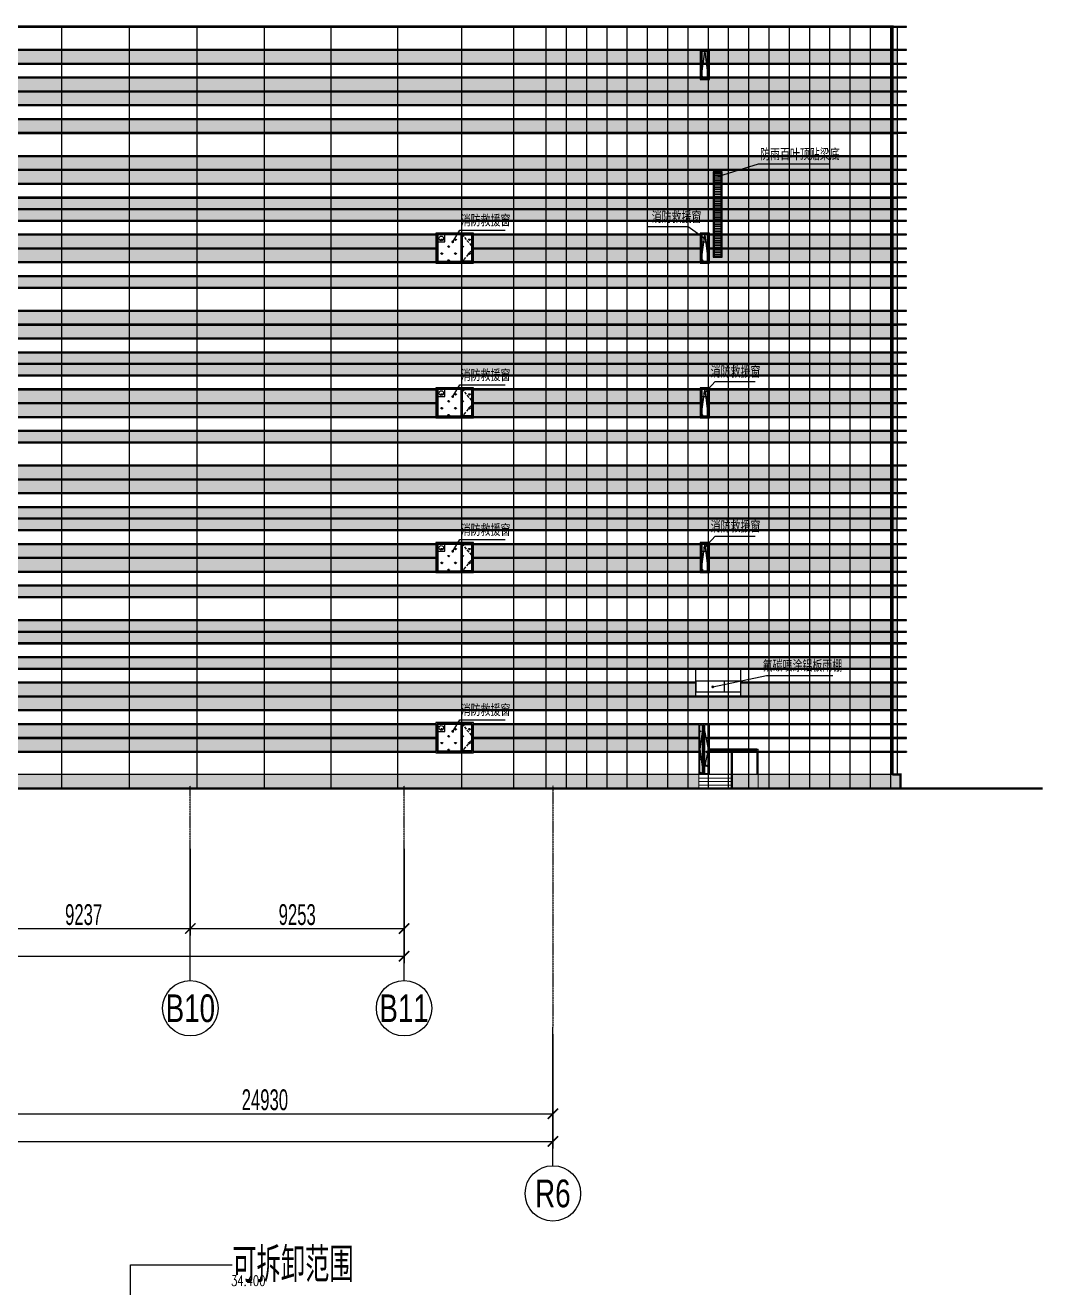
# Model space of a CAD drawing. Extents: x 393608 to 866608, y -117491 to 282459.
# Drawn here: x 535187 to 579273, y 224785 to 279456 of the extents above; entities that cross this region are included whole.
import ezdxf
from ezdxf.enums import TextEntityAlignment as Align

# ---------------------------------------------------------------- set-up
doc = ezdxf.new("R2010")
doc.units = 0
doc.linetypes.add('CENTER', pattern=[50.8, 31.75, -6.35, 6.35, -6.35])
doc.linetypes.add('DASH', pattern=[0.35, 0.25, -0.1])
doc.layers.get('0').update_dxf_attribs({"color": 8})
doc.layers.get('Defpoints').update_dxf_attribs({"color": 8})
for name, color, linetype in [('#幕墙分格线-立面', 8, 'Continuous'), ('#文字', 8, 'Continuous'), ('#标注', 8, 'Continuous'), ('A-ELEV-1', 8, 'Continuous'), ('A-ELEV-2', 8, 'Continuous'), ('A-ELEV-3', 8, 'Continuous'), ('A-ELEV-8', 8, 'Continuous'), ('A-FLOR-RAIL', 8, 'Continuous'), ('DIM_LEAD', 8, 'Continuous'), ('DOTE', 8, 'CENTER'), ('E-HATCH3', 8, 'Continuous'), ('E_WINDOW', 8, 'Continuous'), ('S_STAIR', 8, 'Continuous')]:
    doc.layers.add(name, color=color, linetype=linetype)
for name, color, linetype, lineweight in [('DOOR_FIRE', 8, 'Continuous', 13), ('PUB_TEXT', 8, 'Continuous', 5), ('STAIR', 8, 'Continuous', 9)]:
    doc.layers.add(name, color=color, linetype=linetype, lineweight=lineweight)
doc.styles.add('#文字', font='jrs.shx', dxfattribs={"width": 0.7, "bigfont": 'hztxt.shx'})
doc.styles.add('_TCH_DIM', font='SIMPLEX', dxfattribs={"bigfont": 'GBCBIG'})
doc.styles.add('JHZX', font='jrs.shx', dxfattribs={"width": 0.6, "bigfont": 'jhz.shx'})
doc.dimstyles.new('JZBZ-300', dxfattribs={"dimscale": 300, "dimtxt": 3, "dimasz": 1.5, "dimexe": 1, "dimexo": 1, "dimgap": 0.5, "dimtad": 1, "dimdec": 0, "dimdsep": 46, "dimtxsty": 'JHZX', "dimblk1": 'ARCHTICK', "dimblk2": 'ARCHTICK', "dimsah": 1, "dimcen": 0, "dimclrd": 1, "dimclre": 1, "dimclrt": 2, "dimadec": 3, "dimazin": 2, "dimtfac": 1, "dimtdec": 0, "dimtix": 1, "dimtmove": 0, "dimatfit": 3, "dimfxl": 1, "dimtolj": 1, "dimlwd": -1, "dimlwe": -1, "dimarcsym": 1})
doc.dimstyles.new('JZBZ-550', dxfattribs={"dimscale": 550, "dimtxt": 3, "dimasz": 1.5, "dimexe": 1, "dimexo": 1, "dimgap": 0.5, "dimtad": 1, "dimdec": 0, "dimdsep": 46, "dimtxsty": 'JHZX', "dimblk1": 'ARCHTICK', "dimblk2": 'ARCHTICK', "dimsah": 1, "dimcen": 0, "dimclrd": 1, "dimclre": 1, "dimclrt": 2, "dimadec": 1, "dimazin": 2, "dimtfac": 1, "dimtdec": 0, "dimtix": 1, "dimtmove": 0, "dimatfit": 3, "dimfxl": 1, "dimtolj": 1, "dimlwd": -1, "dimlwe": -1, "dimarcsym": 1})
pattern_1 = [(270, (150, -100), (500, -250), [50, -200]), (270, (250, -100), (500, -250), [50, -200]), (5e-10, (400, -25), (500, 250), [100, -400]), (5e-10, (400, -475), (500, 250), [100, -400]), (333.43495, (0, 0), (500, -2e-07), [223.6, -335.417]), (333.43495, (200, -150), (500, -1e-05), [223.6, -335.417]), (333.43495, (2e-10, -25), (500, -2e-07), [167.7, -111.8, 167.7, -111.817]), (26.56505, (2e-09, -225), (500, 2e-07), [167.7, -111.8, 167.7, -111.817]), (26.56505, (200, -100), (500, 2e-07), [223.6, -335.417]), (26.56505, (2e-09, -250), (500, 2e-07), [223.6, -335.417])]

# ---------------------------------------------------------------- blocks, each defined once
blk = doc.blocks.new('4#R1-R6网格')
at = {"layer": 'E-HATCH3'}
h = blk.add_hatch(dxfattribs=at)
h.set_pattern_fill('菱形金属网', color=256, scale=250, angle=-90, style=0)
h.set_pattern_definition(pattern_1)
h.paths.add_polyline_path([(154576, 34545), (29185, 34545), (29185, 35115), (154576, 35115)])
h = blk.add_hatch(dxfattribs=at)
h.set_pattern_fill('菱形金属网', color=256, scale=250, angle=-90, style=0)
h.set_pattern_definition(pattern_1)
h.paths.add_polyline_path([(154576, 33345), (29185, 33345), (29185, 33915), (154576, 33915)])
h = blk.add_hatch(dxfattribs=at)
h.set_pattern_fill('菱形金属网', color=256, scale=250, angle=-90, style=0)
h.set_pattern_definition(pattern_1)
h.paths.add_polyline_path([(154576, 32745), (29185, 32745), (29185, 33315), (154576, 33315)])
h = blk.add_hatch(dxfattribs=at)
h.set_pattern_fill('菱形金属网', color=256, scale=250, angle=-90, style=0)
h.set_pattern_definition(pattern_1)
h.paths.add_polyline_path([(154576, 31545), (29185, 31545), (29185, 32115), (154576, 32115)])
h = blk.add_hatch(dxfattribs=at)
h.set_pattern_fill('菱形金属网', color=256, scale=250, angle=-90, style=0)
h.set_pattern_definition(pattern_1)
h.paths.add_polyline_path([(154576, 29945), (29185, 29945), (29185, 30515), (154576, 30515)])
h = blk.add_hatch(dxfattribs=at)
h.set_pattern_fill('菱形金属网', color=256, scale=250, angle=-90, style=0)
h.set_pattern_definition(pattern_1)
h.paths.add_polyline_path([(154576, 29345), (29185, 29345), (29185, 29915), (154576, 29915)])
h = blk.add_hatch(dxfattribs=at)
h.set_pattern_fill('菱形金属网', color=256, scale=250, angle=-90, style=0)
h.set_pattern_definition(pattern_1)
h.paths.add_polyline_path([(154576, 28245), (29185, 28245), (29185, 28715), (154576, 28715)])
h = blk.add_hatch(dxfattribs=at)
h.set_pattern_fill('菱形金属网', color=256, scale=250, angle=-90, style=0)
h.set_pattern_definition(pattern_1)
h.paths.add_polyline_path([(154576, 27745), (29185, 27745), (29185, 28215), (154576, 28215)])
h = blk.add_hatch(dxfattribs=at)
h.set_pattern_fill('菱形金属网', color=256, scale=250, angle=-90, style=0)
h.set_pattern_definition(pattern_1)
h.paths.add_polyline_path([(134616, 26545), (134616, 27115), (29185, 27115), (29185, 26545)])
h.paths.add_polyline_path([(146451, 27115), (146451, 26545), (154576, 26545), (154576, 27115)])
h.paths.add_polyline_path([(146049, 26545), (146049, 27115), (136235, 27115), (136235, 26545)])
h = blk.add_hatch(dxfattribs=at)
h.set_pattern_fill('菱形金属网', color=256, scale=250, angle=-90, style=0)
h.set_pattern_definition(pattern_1)
h.paths.add_polyline_path([(134616, 25945), (134616, 26515), (29185, 26515), (29185, 25945)])
h.paths.add_polyline_path([(146451, 26515), (146451, 25945), (154576, 25945), (154576, 26515)])
h.paths.add_polyline_path([(146049, 25945), (146049, 26515), (136235, 26515), (136235, 25945)])
h = blk.add_hatch(dxfattribs=at)
h.set_pattern_fill('菱形金属网', color=256, scale=250, angle=-90, style=0)
h.set_pattern_definition(pattern_1)
h.paths.add_polyline_path([(154576, 24845), (5243, 24845), (5243, 25315), (154576, 25315)])
h = blk.add_hatch(dxfattribs=at)
h.set_pattern_fill('菱形金属网', color=256, scale=250, angle=-90, style=0)
h.set_pattern_definition(pattern_1)
h.paths.add_polyline_path([(154576, 23245), (5243, 23245), (5243, 23815), (154576, 23815)])
h = blk.add_hatch(dxfattribs=at)
h.set_pattern_fill('菱形金属网', color=256, scale=250, angle=-90, style=0)
h.set_pattern_definition(pattern_1)
h.paths.add_polyline_path([(45277, 23215), (45275, 22645), (154576, 22645), (154576, 23215)])
h.paths.add_polyline_path([(43571, 22645), (43571, 23215), (5243, 23215), (5243, 22645)])
h = blk.add_hatch(dxfattribs=at)
h.set_pattern_fill('菱形金属网', color=256, scale=250, angle=-90, style=0)
h.set_pattern_definition(pattern_1)
h.paths.add_polyline_path([(43571, 21545), (43571, 22015), (5243, 22015), (5243, 21545)])
h.paths.add_polyline_path([(45282, 22015), (45280, 21545), (154576, 21545), (154576, 22015)])
h = blk.add_hatch(dxfattribs=at)
h.set_pattern_fill('菱形金属网', color=256, scale=250, angle=-90, style=0)
h.set_pattern_definition(pattern_1)
h.paths.add_polyline_path([(43571, 21045), (43571, 21515), (5243, 21515), (5243, 21045)])
h.paths.add_polyline_path([(45280, 21515), (45278, 21045), (154576, 21045), (154576, 21515)])
h = blk.add_hatch(dxfattribs=at)
h.set_pattern_fill('菱形金属网', color=256, scale=250, angle=-90, style=0)
h.set_pattern_definition(pattern_1)
h.paths.add_polyline_path([(48753, 20415), (48753, 19845), (134616, 19845), (134616, 20415)])
h.paths.add_polyline_path([(47153, 19845), (47153, 20415), (5243, 20415), (5243, 19845)])
h.paths.add_polyline_path([(146049, 19845), (146049, 20415), (136235, 20415), (136235, 19845)])
h.paths.add_polyline_path([(146451, 20415), (146451, 19845), (154576, 19845), (154576, 20415)])
h = blk.add_hatch(dxfattribs=at)
h.set_pattern_fill('菱形金属网', color=256, scale=250, angle=-90, style=0)
h.set_pattern_definition(pattern_1)
h.paths.add_polyline_path([(47153, 19245), (47153, 19815), (5243, 19815), (5243, 19245)])
h.paths.add_polyline_path([(48753, 19815), (48753, 19245), (134616, 19245), (134616, 19815)])
h.paths.add_polyline_path([(146049, 19245), (146049, 19815), (136235, 19815), (136235, 19245)])
h.paths.add_polyline_path([(146451, 19815), (146451, 19245), (154576, 19245), (154576, 19815)])
h = blk.add_hatch(dxfattribs=at)
h.set_pattern_fill('菱形金属网', color=256, scale=250, angle=-90, style=0)
h.set_pattern_definition(pattern_1)
h.paths.add_polyline_path([(154576, 18145), (5243, 18145), (5243, 18615), (154576, 18615)])
h = blk.add_hatch(dxfattribs=at)
h.set_pattern_fill('菱形金属网', color=256, scale=250, angle=-90, style=0)
h.set_pattern_definition(pattern_1)
h.paths.add_polyline_path([(154576, 16545), (5243, 16545), (5243, 17115), (154576, 17115)])
h = blk.add_hatch(dxfattribs=at)
h.set_pattern_fill('菱形金属网', color=256, scale=250, angle=-90, style=0)
h.set_pattern_definition(pattern_1)
h.paths.add_polyline_path([(45277, 16515), (45277, 15945), (154576, 15945), (154576, 16515)])
h.paths.add_polyline_path([(43571, 15945), (43571, 16515), (5243, 16515), (5243, 15945)])
h = blk.add_hatch(dxfattribs=at)
h.set_pattern_fill('菱形金属网', color=256, scale=250, angle=-90, style=0)
h.set_pattern_definition(pattern_1)
h.paths.add_polyline_path([(43571, 14845), (43571, 15315), (5243, 15315), (5243, 14845)])
h.paths.add_polyline_path([(45277, 15315), (45277, 14845), (154576, 14845), (154576, 15315)])
h = blk.add_hatch(dxfattribs=at)
h.set_pattern_fill('菱形金属网', color=256, scale=250, angle=-90, style=0)
h.set_pattern_definition(pattern_1)
h.paths.add_polyline_path([(43571, 14345), (43571, 14815), (5243, 14815), (5243, 14345)])
h.paths.add_polyline_path([(45277, 14815), (45277, 14345), (154576, 14345), (154576, 14815)])
h = blk.add_hatch(dxfattribs=at)
h.set_pattern_fill('菱形金属网', color=256, scale=250, angle=-90, style=0)
h.set_pattern_definition(pattern_1)
h.paths.add_polyline_path([(94056, 13715), (94056, 13145), (134616, 13145), (134616, 13715)])
h.paths.add_polyline_path([(45291, 13145), (45291, 13715), (5243, 13715), (5243, 13145)])
h.paths.add_polyline_path([(49461, 13715), (49461, 13145), (89256, 13145), (89256, 13715)])
h.paths.add_polyline_path([(47741, 13145), (47741, 13715), (45277, 13715), (45277, 13145)])
h.paths.add_polyline_path([(146049, 13145), (146049, 13715), (136235, 13715), (136235, 13145)])
h.paths.add_polyline_path([(146451, 13715), (146451, 13145), (154576, 13145), (154576, 13715)])
h = blk.add_hatch(dxfattribs=at)
h.set_pattern_fill('菱形金属网', color=256, scale=250, angle=-90, style=0)
h.set_pattern_definition(pattern_1)
h.paths.add_polyline_path([(134616, 12545), (134616, 13115), (95465, 13115), (95465, 12545)])
h.paths.add_polyline_path([(94056, 13115), (94056, 12545), (95465, 12545), (95465, 13115)])
h.paths.add_polyline_path([(89256, 12545), (89256, 13115), (87846, 13115), (87846, 12545)])
h.paths.add_polyline_path([(45291, 12545), (45291, 13115), (5243, 13115), (5243, 12545)])
h.paths.add_polyline_path([(47741, 12545), (47741, 13115), (45277, 13115), (45277, 12545)])
h.paths.add_polyline_path([(49461, 13115), (49461, 12545), (87846, 12545), (87846, 13115)])
h.paths.add_polyline_path([(146049, 12545), (146049, 13115), (136235, 13115), (136235, 12545)])
h.paths.add_polyline_path([(146451, 13115), (146451, 12545), (154576, 12545), (154576, 13115)])
h = blk.add_hatch(dxfattribs=at)
h.set_pattern_fill('菱形金属网', color=256, scale=250, angle=-90, style=0)
h.set_pattern_definition(pattern_1)
h.paths.add_polyline_path([(94056, 11915), (94056, 11445), (154576, 11445), (154576, 11915), (95465, 11915), (95465, 11445), (95415, 11445), (95415, 11915)])
h.paths.add_polyline_path([(89256, 11445), (89256, 11915), (87896, 11915), (87896, 11445)])
h.paths.add_polyline_path([(50606, 11915), (50606, 11445), (87846, 11445), (87846, 11915)])
h.paths.add_polyline_path([(46598, 11445), (46598, 11915), (5243, 11915), (5243, 11445)])
h = blk.add_hatch(dxfattribs=at)
h.set_pattern_fill('菱形金属网', color=256, scale=250, angle=-90, style=0)
h.set_pattern_definition(pattern_1)
h.paths.add_polyline_path([(87796, 9945), (87797, 10415), (5243, 10415), (5243, 9945)])
h.paths.add_polyline_path([(95515, 10415), (95515, 9945), (154576, 9945), (154576, 10415)])
h = blk.add_hatch(dxfattribs=at)
h.set_pattern_fill('菱形金属网', color=256, scale=250, angle=-90, style=0)
h.set_pattern_definition(pattern_1)
h.paths.add_polyline_path([(89804, 9445), (89804, 9915), (154576, 9915), (154576, 9445)])
h = blk.add_hatch(dxfattribs=at)
h.set_pattern_fill('菱形金属网', color=256, scale=250, angle=-90, style=0)
h.set_pattern_definition(pattern_1)
h.paths.add_polyline_path([(93556, 8815), (93556, 8345), (154576, 8345), (154576, 8815)])
h.paths.add_polyline_path([(47817, 8345), (47817, 8815), (5243, 8815), (5243, 8345)])
h.paths.add_polyline_path([(49317, 8815), (49317, 8345), (89756, 8345), (89756, 8815)])
h = blk.add_hatch(dxfattribs=at)
h.set_pattern_fill('菱形金属网', color=256, scale=250, angle=-90, style=0)
h.set_pattern_definition(pattern_1)
h.paths.add_polyline_path([(147811, 7715), (147811, 7145), (154576, 7145), (154576, 7715)])
h.paths.add_polyline_path([(43571, 7145), (43571, 7715), (5243, 7715), (5243, 7145)])
h.paths.add_polyline_path([(47817, 7145), (47817, 7715), (45277, 7715), (45277, 7145)])
h.paths.add_polyline_path([(89756, 7145), (89756, 7715), (49317, 7715), (49317, 7145)])
h.paths.add_polyline_path([(93556, 7715), (93556, 7145), (145864, 7145), (145864, 7715)])
h = blk.add_hatch(dxfattribs=at)
h.set_pattern_fill('菱形金属网', color=256, scale=250, angle=-90, style=0)
h.set_pattern_definition(pattern_1)
h.paths.add_polyline_path([(43571, 6545), (43571, 7115), (5243, 7115), (5243, 6545)])
h.paths.add_polyline_path([(45277, 7115), (45277, 6545), (154576, 6545), (154576, 7115)])
h = blk.add_hatch(dxfattribs=at)
h.set_pattern_fill('菱形金属网', color=256, scale=250, angle=-90, style=0)
h.set_pattern_definition(pattern_1)
h.paths.add_polyline_path([(134616, 5345), (134616, 5915), (93557, 5915), (93557, 5345)])
h.paths.add_polyline_path([(136235, 5915), (136235, 5345), (145987, 5345), (145987, 5915)])
h = blk.add_hatch(dxfattribs=at)
h.set_pattern_fill('菱形金属网', color=256, scale=250, angle=-90, style=0)
h.set_pattern_definition(pattern_1)
h.paths.add_polyline_path([(134616, 4745), (134616, 5315), (93557, 5315), (93557, 4745), (95056, 4745), (95056, 4845), (95106, 4845), (96231, 4745)])
h.paths.add_polyline_path([(136235, 5315), (136235, 4745), (145987, 4745), (145987, 5315)])
at = {"layer": 'A-ELEV-1', "ltscale": 5}
for p, q in [((93556, 9915), (154576, 9915)), ((154576, 9915), (154576, 9445)), ((154576, 9445), (93556, 9445))]:
    blk.add_line(p, q, dxfattribs=at)
for points in [[(154576, 35145), (29185, 35145), (29185, 36115), (154576, 36115)], [(154576, 34545), (29185, 34545), (29185, 35115), (154576, 35115)], [(154576, 33945), (29185, 33945), (29185, 34515), (154576, 34515)], [(154576, 33345), (29185, 33345), (29185, 33915), (154576, 33915)], [(154576, 32745), (29185, 32745), (29185, 33315), (154576, 33315)], [(154576, 32145), (29185, 32145), (29185, 32715), (154576, 32715)], [(154576, 31545), (29185, 31545), (29185, 32115), (154576, 32115)], [(154576, 30545), (29185, 30545), (29185, 31515), (154576, 31515)], [(154576, 29945), (29185, 29945), (29185, 30515), (154576, 30515)], [(154576, 29345), (29185, 29345), (29185, 29915), (154576, 29915)], [(154576, 28745), (29185, 28745), (29185, 29315), (154576, 29315)], [(154576, 28245), (29185, 28245), (29185, 28715), (154576, 28715)], [(154576, 27745), (29185, 27745), (29185, 28215), (154576, 28215)], [(154576, 24845), (5243, 24845), (5243, 25315), (154576, 25315)], [(154576, 23845), (5243, 23845), (5243, 24815), (154576, 24815)], [(154576, 23245), (5243, 23245), (5243, 23815), (154576, 23815)], [(45275, 23215), (154576, 23215), (154576, 22645), (45277, 22645)], [(154576, 18145), (5243, 18145), (5243, 18615), (154576, 18615)], [(154576, 17145), (5243, 17145), (5243, 18115), (154576, 18115)], [(154576, 16545), (5243, 16545), (5243, 17115), (154576, 17115)]]:
    blk.add_lwpolyline(points, close=True, dxfattribs=at)
for points in [[(146049, 27145), (29185, 27145), (29185, 27715), (154576, 27715), (154576, 27145), (146451, 27145)], [(134616, 26545), (29185, 26545), (29185, 27115), (134616, 27115)], [(136235, 27115), (146049, 27115)], [(146451, 27115), (154576, 27115), (154576, 26545), (146451, 26545)], [(134616, 25945), (29185, 25945), (29185, 26515), (134616, 26515)], [(146049, 26545), (136235, 26545)], [(136235, 26515), (146049, 26515)], [(146451, 26515), (154576, 26515), (154576, 25945), (146451, 25945)], [(146451, 25915), (154576, 25915), (154576, 25345), (5243, 25345), (5243, 25915), (146049, 25915)], [(146049, 25945), (136235, 25945)], [(45277, 22615), (154576, 22615), (154576, 22045), (45282, 22045)], [(45282, 22015), (154576, 22015), (154576, 21545), (45280, 21545)], [(45280, 21515), (154576, 21515), (154576, 21045), (45277, 21045)], [(146049, 20445), (5243, 20445), (5243, 21015), (154576, 21015), (154576, 20445), (146451, 20445)], [(48753, 20415), (134616, 20415)], [(136235, 20415), (146049, 20415)], [(146451, 20415), (154576, 20415), (154576, 19845), (146451, 19845)], [(134616, 19845), (48753, 19845)], [(48753, 19815), (134616, 19815)], [(146049, 19845), (136235, 19845)], [(136235, 19815), (146049, 19815)], [(146451, 19815), (154576, 19815), (154576, 19245), (146451, 19245)], [(146451, 19215), (154576, 19215), (154576, 18645), (5243, 18645), (5243, 19215), (146049, 19215)], [(134616, 19245), (48753, 19245)], [(146049, 19245), (136235, 19245)], [(43571, 15945), (5243, 15945), (5243, 16515), (154576, 16515), (154576, 15945), (45277, 15945)], [(45277, 15915), (154576, 15915), (154576, 15345), (45277, 15345)], [(45277, 15315), (154576, 15315), (154576, 14845), (45277, 14845)], [(45277, 14815), (45277, 14345), (154576, 14345), (154576, 14815), (45277, 14815)], [(94056, 14315), (154576, 14315), (154576, 13745), (146451, 13745)], [(146049, 13745), (94056, 13745)], [(94056, 13715), (134616, 13715)], [(136235, 13715), (146049, 13715)], [(146451, 13715), (154576, 13715), (154576, 13145), (146451, 13145)], [(134616, 13145), (94056, 13145)], [(146049, 13145), (136235, 13145)], [(94056, 13115), (134616, 13115)], [(136235, 13115), (146049, 13115)], [(146451, 13115), (154576, 13115), (154576, 12545), (146451, 12545)], [(134616, 12545), (95465, 12545)], [(95465, 12515), (146049, 12515)], [(146451, 12515), (154576, 12515), (154576, 11945), (95465, 11945)], [(146049, 12545), (136235, 12545)], [(95465, 11915), (154576, 11915), (154576, 11445), (95465, 11445)], [(95515, 11415), (154576, 11415), (154576, 10445), (95515, 10445)], [(95515, 10415), (154576, 10415), (154576, 9945), (95515, 9945)], [(93556, 9415), (154576, 9415), (154576, 8845), (93556, 8845)], [(93556, 8815), (154576, 8815), (154576, 8345), (93556, 8345)], [(93556, 8315), (145864, 8315)], [(145864, 7745), (145864, 8315)], [(147811, 8315), (154576, 8315), (154576, 7745), (147811, 7745)], [(147811, 7745), (147811, 8315)], [(145864, 7745), (93549, 7745)], [(93556, 7715), (145864, 7715)], [(145864, 7145), (145864, 7715)], [(147811, 7715), (154576, 7715), (154576, 7145), (147811, 7145)], [(147811, 7145), (147811, 7715)], [(145864, 7145), (45277, 7145)], [(45277, 7115), (154576, 7115), (154576, 6545), (45277, 6545)], [(93556, 6515), (154576, 6515), (154576, 5945), (136235, 5945)], [(134616, 5945), (93557, 5945)], [(134616, 5345), (93557, 5345), (93557, 5915), (134616, 5915)], [(136235, 5915), (145987, 5915)], [(146451, 5915), (154576, 5915), (154576, 5345), (146451, 5345)], [(134616, 4745), (100356, 4745), (96231, 4745), (95106, 4845), (95056, 4845), (95056, 4745), (93557, 4745), (93557, 5315), (134616, 5315)], [(145987, 5345), (136235, 5345)], [(136235, 5315), (145987, 5315)], [(146451, 5315), (154576, 5315), (154576, 4745), (146451, 4745)], [(96568, 4715), (134616, 4715)], [(146451, 4715), (154576, 4715), (154576, 3745), (100406, 3745)], [(145987, 4745), (136235, 4745)], [(136235, 4715), (145987, 4715)]]:
    blk.add_lwpolyline(points, dxfattribs=at)
blk = doc.blocks.new('4#R1-R6板')
at = {"layer": 'A-ELEV-2'}
for p, q in [((150134, 5730), (90674, 5730)), ((90674, 5700), (150134, 5700)), ((150134, 5700), (150134, 5730)), ((150134, 1200), (150134, 1230)), ((150134, 600), (150134, 630)), ((150134, 30), (150134, 0))]:
    blk.add_line(p, q, dxfattribs=at)
for points in [[(150134, 31430), (23943, 31430), (23943, 31400), (150134, 31400)], [(150134, 30430), (23943, 30430), (23943, 30400), (150134, 30400)], [(150134, 29830), (23943, 29830), (23943, 29800), (150134, 29800)], [(150134, 29230), (23943, 29230), (23943, 29200), (150134, 29200)], [(150134, 28630), (23943, 28630), (23943, 28600), (150134, 28600)], [(150134, 28030), (23943, 28030), (23943, 28000), (150134, 28000)], [(150134, 27430), (23943, 27430), (23943, 27400), (150134, 27400)], [(150134, 26830), (23943, 26830), (23943, 26800), (150134, 26800)], [(150134, 26830), (23943, 26830), (23943, 26800), (150134, 26800)], [(150134, 25830), (23943, 25830), (23943, 25800), (150134, 25800)], [(150134, 25230), (23943, 25230), (23943, 25200), (150134, 25200)], [(150134, 24630), (23943, 24630), (23943, 24600), (150134, 24600)], [(150134, 24030), (23943, 24030), (23943, 24000), (150134, 24000)], [(150134, 23530), (23943, 23530), (23943, 23500), (150134, 23500)], [(150134, 23030), (23943, 23030), (23943, 23000), (150134, 23000)], [(150134, 20630), (1, 20630), (1, 20600), (150134, 20600)], [(150134, 20130), (1, 20130), (1, 20100), (150134, 20100)], [(150134, 19130), (1, 19130), (1, 19100), (150134, 19100)], [(150134, 18530), (1, 18530), (1, 18500), (150134, 18500)], [(150134, 16330), (1, 16330), (1, 16300), (150134, 16300)], [(150134, 13930), (1, 13930), (1, 13900), (150134, 13900)], [(150134, 13430), (1, 13430), (1, 13400), (150134, 13400)], [(150134, 12430), (1, 12430), (1, 12400), (150134, 12400)], [(150134, 11830), (1, 11830), (1, 11800), (150134, 11800)]]:
    blk.add_lwpolyline(points, close=True, dxfattribs=at)
for points in [[(141207, 22430), (23943, 22430), (23943, 22400), (129774, 22400)], [(141609, 22400), (150134, 22400), (150134, 22430), (141609, 22430)], [(131393, 22400), (141207, 22400)], [(129774, 21830), (23943, 21830), (23943, 21800), (129774, 21800)], [(141207, 21830), (131393, 21830)], [(131393, 21800), (141207, 21800)], [(141609, 21800), (150134, 21800), (150134, 21830), (141609, 21830)], [(129774, 21230), (1, 21230), (1, 21200), (141207, 21200)], [(141207, 21230), (131393, 21230)], [(141609, 21200), (150134, 21200), (150134, 21230), (141609, 21230)], [(40435, 17900), (150134, 17900), (150134, 17930), (40435, 17930)], [(40435, 17300), (150134, 17300), (150134, 17330), (40435, 17330)], [(40435, 16800), (150134, 16800), (150134, 16830), (40435, 16830)], [(141207, 15730), (1, 15730), (1, 15700), (42311, 15700)], [(43911, 15700), (129774, 15700)], [(131393, 15700), (141207, 15700)], [(141609, 15700), (150134, 15700), (150134, 15730), (141609, 15730)], [(129774, 15130), (43911, 15130)], [(43911, 15100), (129774, 15100)], [(141207, 15130), (131393, 15130)], [(131393, 15100), (141207, 15100)], [(141609, 15100), (150134, 15100), (150134, 15130), (141609, 15130)], [(42311, 14530), (1, 14530), (1, 14500), (141207, 14500)], [(129774, 14530), (43911, 14530)], [(141207, 14530), (131393, 14530)], [(141609, 14500), (150134, 14500), (150134, 14530), (141609, 14530)], [(40435, 11200), (150134, 11200), (150134, 11230), (40435, 11230)], [(40435, 10600), (150134, 10600), (150134, 10630), (40435, 10630)], [(40435, 10100), (150134, 10100), (150134, 10130), (40435, 10130)], [(89214, 9600), (150134, 9600), (150134, 9630), (1, 9630), (1, 9600), (84414, 9600)], [(141207, 9030), (89214, 9030)], [(89214, 9000), (129774, 9000)], [(131393, 9000), (141207, 9000)], [(141609, 9000), (150134, 9000), (150134, 9030), (141609, 9030)], [(129774, 8430), (89214, 8430)], [(89214, 8400), (129774, 8400)], [(141207, 8430), (131393, 8430)], [(131393, 8400), (141207, 8400)], [(141609, 8400), (150134, 8400), (150134, 8430), (141609, 8430)], [(129774, 7830), (90624, 7830)], [(90624, 7800), (141207, 7800)], [(141207, 7830), (131393, 7830)], [(141609, 7800), (150134, 7800), (150134, 7830), (141609, 7830)], [(90624, 7200), (150134, 7200), (150134, 7230), (90624, 7230)], [(90674, 6700), (150134, 6700), (150134, 6730), (90674, 6730)], [(88714, 5200), (150134, 5200), (150134, 5230), (90674, 5230)], [(88714, 4700), (150134, 4700), (150134, 4730), (88714, 4730)], [(88714, 4100), (150134, 4100), (150134, 4130), (88714, 4130)], [(142969, 3600), (150134, 3600), (150134, 3630), (88714, 3630)], [(88714, 3600), (142969, 3600)], [(141022, 3030), (88704, 3030)], [(88706, 3000), (141022, 3000)], [(141022, 2430), (141022, 3000)], [(142969, 3000), (150134, 3000), (150134, 3030), (142969, 3030)], [(142969, 2430), (142969, 3000)], [(142969, 2430), (40435, 2430)], [(40435, 2400), (150134, 2400), (150134, 2430), (142969, 2430)], [(88714, 1800), (150134, 1800), (150134, 1830), (40435, 1830)], [(129774, 1230), (88715, 1230)], [(88715, 1200), (129774, 1200)], [(141145, 1230), (131393, 1230)], [(131393, 1200), (141145, 1200)], [(150134, 1230), (141609, 1230)], [(141609, 1200), (150134, 1200)], [(129774, 630), (88715, 630)], [(129774, 600), (88715, 600)], [(90214, 600), (129774, 600)], [(141145, 630), (131393, 630)], [(141145, 600), (131393, 600)], [(131393, 600), (141145, 600)], [(150134, 630), (141609, 630)], [(150134, 600), (141609, 600)], [(141609, 600), (150134, 600)], [(129774, 30), (91389, 30)], [(91726, 0), (129774, 0)], [(141145, 30), (131393, 30)], [(131393, 0), (141145, 0)], [(150134, 30), (141609, 30)], [(141609, 0), (150134, 0)]]:
    blk.add_lwpolyline(points, dxfattribs=at)
blk = doc.blocks.new('_ARCHTICK')
at = {"color": 0, "linetype": 'ByBlock', "const_width": 0.15}
blk.add_lwpolyline([(-0.5, -0.5), (0.5, 0.5)], dxfattribs=at)
blk = doc.blocks.new('*D37')
at = {"layer": '#标注', "linetype": 'ByBlock', "ltscale": 300, "transparency": 16777216}
for p, q in [((69978, -2728), (69978, -7678)), ((107225, -2728), (107225, -7678)), ((69978, -7378), (107225, -7378))]:
    blk.add_line(p, q, dxfattribs=at)
at = {"layer": 'Defpoints', "color": 0, "ltscale": 300, "transparency": 16777216}
for p in [(69978, -2428), (107225, -2428), (107225, -7378)]:
    blk.add_point(p, dxfattribs=at)
at = {"layer": '#标注', "ltscale": 300, "transparency": 16777216, "xscale": 450, "yscale": 450, "zscale": 450, "rotation": 180}
blk.add_blockref('_ARCHTICK', (69978, -7378), dxfattribs=at)
at = {"layer": '#标注', "ltscale": 300, "transparency": 16777216, "xscale": 450, "yscale": 450, "zscale": 450}
blk.add_blockref('_ARCHTICK', (107225, -7378), dxfattribs=at)
at = {"layer": '#标注', "ltscale": 300, "transparency": 16777216, "insert": (88602, -6778), "char_height": 900, "attachment_point": 5, "style": 'JHZX'}
blk.add_mtext('\\A1;37247', dxfattribs=at)
blk = doc.blocks.new('*D40')
at = {"layer": '#标注', "linetype": 'ByBlock', "ltscale": 300, "transparency": 16777216}
for p, q in [((88735, -2728), (88735, -6478)), ((97972, -2728), (97972, -6478)), ((88735, -6178), (97972, -6178))]:
    blk.add_line(p, q, dxfattribs=at)
at = {"layer": 'Defpoints', "color": 0, "ltscale": 300, "transparency": 16777216}
for p in [(88735, -2428), (97972, -2428), (97972, -6178)]:
    blk.add_point(p, dxfattribs=at)
at = {"layer": '#标注', "ltscale": 300, "transparency": 16777216, "xscale": 450, "yscale": 450, "zscale": 450, "rotation": 180}
blk.add_blockref('_ARCHTICK', (88735, -6178), dxfattribs=at)
at = {"layer": '#标注', "ltscale": 300, "transparency": 16777216, "xscale": 450, "yscale": 450, "zscale": 450}
blk.add_blockref('_ARCHTICK', (97972, -6178), dxfattribs=at)
at = {"layer": '#标注', "ltscale": 300, "transparency": 16777216, "insert": (93354, -5578), "char_height": 900, "attachment_point": 5, "style": 'JHZX'}
blk.add_mtext('\\A1;9237', dxfattribs=at)
blk = doc.blocks.new('*D41')
at = {"layer": '#标注', "linetype": 'ByBlock', "ltscale": 300, "transparency": 16777216}
for p, q in [((97972, -2728), (97972, -6478)), ((107225, -2728), (107225, -6478)), ((97972, -6178), (107225, -6178))]:
    blk.add_line(p, q, dxfattribs=at)
at = {"layer": 'Defpoints', "color": 0, "ltscale": 300, "transparency": 16777216}
for p in [(97972, -2428), (107225, -2428), (107225, -6178)]:
    blk.add_point(p, dxfattribs=at)
at = {"layer": '#标注', "ltscale": 300, "transparency": 16777216, "xscale": 450, "yscale": 450, "zscale": 450, "rotation": 180}
blk.add_blockref('_ARCHTICK', (97972, -6178), dxfattribs=at)
at = {"layer": '#标注', "ltscale": 300, "transparency": 16777216, "xscale": 450, "yscale": 450, "zscale": 450}
blk.add_blockref('_ARCHTICK', (107225, -6178), dxfattribs=at)
at = {"layer": '#标注', "ltscale": 300, "transparency": 16777216, "insert": (102599, -5578), "char_height": 900, "attachment_point": 5, "style": 'JHZX'}
blk.add_mtext('\\A1;9253', dxfattribs=at)
blk = doc.blocks.new('*D42')
at = {"layer": '#标注', "linetype": 'ByBlock', "ltscale": 300, "transparency": 16777216}
for p, q in [((0, -10747), (0, -15697)), ((113665, -10747), (113665, -15697)), ((0, -15397), (113665, -15397))]:
    blk.add_line(p, q, dxfattribs=at)
at = {"layer": 'Defpoints', "color": 0, "ltscale": 300, "transparency": 16777216}
for p in [(0, -10447), (113665, -10447), (113665, -15397)]:
    blk.add_point(p, dxfattribs=at)
at = {"layer": '#标注', "ltscale": 300, "transparency": 16777216, "xscale": 450, "yscale": 450, "zscale": 450, "rotation": 180}
blk.add_blockref('_ARCHTICK', (0, -15397), dxfattribs=at)
at = {"layer": '#标注', "ltscale": 300, "transparency": 16777216, "xscale": 450, "yscale": 450, "zscale": 450}
blk.add_blockref('_ARCHTICK', (113665, -15397), dxfattribs=at)
at = {"layer": '#标注', "ltscale": 300, "transparency": 16777216, "insert": (56832, -14797), "char_height": 900, "attachment_point": 5, "style": 'JHZX'}
blk.add_mtext('\\A1;113665', dxfattribs=at)
blk = doc.blocks.new('*D47')
at = {"layer": '#标注', "linetype": 'ByBlock', "ltscale": 300, "transparency": 16777216}
for p, q in [((88735, -10747), (88735, -14497)), ((113665, -10747), (113665, -14497)), ((88735, -14197), (113665, -14197))]:
    blk.add_line(p, q, dxfattribs=at)
at = {"layer": 'Defpoints', "color": 0, "ltscale": 300, "transparency": 16777216}
for p in [(88735, -10447), (113665, -10447), (113665, -14197)]:
    blk.add_point(p, dxfattribs=at)
at = {"layer": '#标注', "ltscale": 300, "transparency": 16777216, "xscale": 450, "yscale": 450, "zscale": 450, "rotation": 180}
blk.add_blockref('_ARCHTICK', (88735, -14197), dxfattribs=at)
at = {"layer": '#标注', "ltscale": 300, "transparency": 16777216, "xscale": 450, "yscale": 450, "zscale": 450}
blk.add_blockref('_ARCHTICK', (113665, -14197), dxfattribs=at)
at = {"layer": '#标注', "ltscale": 300, "transparency": 16777216, "insert": (101200, -13597), "char_height": 900, "attachment_point": 5, "style": 'JHZX'}
blk.add_mtext('\\A1;24930', dxfattribs=at)
blk = doc.blocks.new('*U28')
at = {"linetype": 'ByBlock'}
blk.add_line((0, -20), (0, 0), dxfattribs=at)
blk.add_circle((0, -24), 4, dxfattribs=at)
at = {"linetype": 'ByBlock', "style": 'JHZX', "width": 0.75}
blk.add_attdef('AXES', text='', height=4, dxfattribs=at).set_placement((0, -24), align=Align.MIDDLE_CENTER)
blk = doc.blocks.new('SFDGFG')
at = {"layer": '#幕墙分格线-立面', "ltscale": 300}
for p, q in [((1671324, 223196), (1671324, 190196)), ((1674258, 223196), (1674258, 190196)), ((1677180, 223196), (1677180, 190196)), ((1680088, 223196), (1680088, 190196)), ((1682982, 223196), (1682982, 190196)), ((1685882, 190196), (1685882, 223166)), ((1688653, 214246), (1688653, 223166)), ((1690901, 190196), (1690901, 223166)), ((1692305, 190196), (1692305, 223166)), ((1693182, 190196), (1693182, 223166)), ((1694059, 190196), (1694059, 223166)), ((1694936, 190196), (1694936, 223166)), ((1695813, 190196), (1695813, 223166)), ((1696690, 190196), (1696690, 223166)), ((1697567, 190196), (1697567, 223166)), ((1698444, 190196), (1698444, 223166)), ((1699321, 190196), (1699321, 223166)), ((1700198, 190196), (1700198, 223166)), ((1701076, 190196), (1701076, 223166)), ((1701953, 190196), (1701953, 223166)), ((1702830, 190196), (1702830, 223166)), ((1703707, 190196), (1703707, 223166)), ((1704584, 190196), (1704584, 223166)), ((1705461, 190196), (1705461, 223166)), ((1706338, 190196), (1706338, 223166)), ((1707215, 190196), (1707215, 223166)), ((1688653, 207546), (1688653, 212946)), ((1688653, 200846), (1688653, 206246)), ((1688653, 193046), (1688653, 199546)), ((1688653, 190196), (1688653, 191746))]:
    blk.add_line(p, q, dxfattribs=at)
blk = doc.blocks.new('A$C196919d6')
at = {"layer": 'DOTE'}
for p, q in [((113664.7, 0), (113664.7, -10447.2)), ((97972.4, -2428.4), (97972.4, 0)), ((107225.1, -2428.4), (107225.1, 0))]:
    blk.add_line(p, q, dxfattribs=at)
at = {"layer": '#标注', "linetype": 'ByBlock', "xscale": 300, "yscale": 300, "zscale": 300}
for p, values in [((97972.4, -2428.4), {'AXES': 'B10'}), ((107225.1, -2428.4), {'AXES': 'B11'}), ((113664.7, -10447.2), {'AXES': 'R6'})]:
    blk.add_blockref('*U28', p, dxfattribs=at).add_auto_attribs(values)
at = {"layer": '#标注', "ltscale": 300}
for p1, p2, distance, picture, middle in [((69978.4, -2428.4), (107225.1, -2428.4), -4950, '*D37', (88601.8, -6778.4)), ((88735, -2428.4), (97972.4, -2428.4), -3750, '*D40', (93353.7, -5578.4)), ((97972.4, -2428.4), (107225.1, -2428.4), -3750, '*D41', (102598.8, -5578.4)), ((0, -10447.2), (113664.7, -10447.2), -4950, '*D42', (56832.4, -14797.2)), ((88735, -10447.2), (113664.7, -10447.2), -3750, '*D47', (101199.9, -13597.2))]:
    dim = blk.add_aligned_dim(p1=p1, p2=p2, distance=distance, dimstyle='JZBZ-300', override={"dimclrd": 256, "dimclre": 256, "dimclrt": 256, "dimfxl": 100}, dxfattribs=at)
    dim.commit()
    dim.dimension.update_dxf_attribs({"geometry": picture, "text_midpoint": middle})

msp = doc.modelspace()

# ---------------------------------------------------------------- hatches: boundary and pattern name
at = {"layer": 'E-HATCH3'}
h = msp.add_hatch(dxfattribs=at)
h.set_pattern_fill('GRASS', color=256, scale=150, style=0)
h.set_pattern_definition([(90, (564478.34, 277185.65), (-299.34, 299.34), [79.37, -519.3]), (45, (564478.34, 277185.65), (-299.34, 299.34), [79.37, -343.95]), (135, (564478.34, 277185.65), (-299.34, -299.34), [79.37, -343.95])])
h.paths.add_polyline_path([(564478, 278326), (564720, 278326), (564720, 277186), (564478, 277186)])
h = msp.add_hatch(dxfattribs=at)
h.set_pattern_fill('GRASS', color=256, scale=150, style=0)
h.set_pattern_definition([(90, (554114, 269235.67), (-299.34, 299.34), [79.374, -519.3]), (45, (554114, 269235.67), (-299.34, 299.34), [79.37, -343.955]), (135, (554114, 269235.67), (-299.34, -299.34), [79.37, -343.955])])
h.paths.add_polyline_path([(553046, 270376), (554504, 270376), (554504, 269236), (553046, 269236)])
h = msp.add_hatch(dxfattribs=at)
h.set_pattern_fill('GRASS', color=256, scale=150, style=0)
h.set_pattern_definition([(90, (564478.34, 269235.65), (-299.34, 299.34), [79.37, -519.3]), (45, (564478.34, 269235.65), (-299.34, 299.34), [79.37, -343.95]), (135, (564478.34, 269235.65), (-299.34, -299.34), [79.37, -343.95])])
h.paths.add_polyline_path([(564478, 269236), (564720, 269236), (564720, 270376), (564478, 270376)])
h = msp.add_hatch(dxfattribs=at)
h.set_pattern_fill('GRASS', color=256, scale=150, style=0)
h.set_pattern_definition([(90, (554114, 262535.65), (-299.34, 299.34), [79.374, -519.3]), (45, (554114, 262535.65), (-299.34, 299.34), [79.37, -343.955]), (135, (554114, 262535.65), (-299.34, -299.34), [79.37, -343.955])])
h.paths.add_polyline_path([(553046, 263676), (554504, 263676), (554504, 262536), (553046, 262536)])
h = msp.add_hatch(dxfattribs=at)
h.set_pattern_fill('GRASS', color=256, scale=150, style=0)
h.set_pattern_definition([(90, (564478.34, 262535.65), (-299.34, 299.34), [79.37, -519.3]), (45, (564478.34, 262535.65), (-299.34, 299.34), [79.37, -343.95]), (135, (564478.34, 262535.65), (-299.34, -299.34), [79.37, -343.95])])
h.paths.add_polyline_path([(564478, 262536), (564720, 262536), (564720, 263676), (564478, 263676)])
h = msp.add_hatch(dxfattribs=at)
h.set_pattern_fill('GRASS', color=256, scale=150, style=0)
h.set_pattern_definition([(90, (554114, 255835.65), (-299.34, 299.34), [79.374, -519.3]), (45, (554114, 255835.65), (-299.34, 299.34), [79.37, -343.955]), (135, (554114, 255835.65), (-299.34, -299.34), [79.37, -343.955])])
h.paths.add_polyline_path([(553046, 256976), (554504, 256976), (554504, 255836), (553046, 255836)])
h = msp.add_hatch(dxfattribs=at)
h.set_pattern_fill('GRASS', color=256, scale=150, style=0)
h.set_pattern_definition([(90, (564478.34, 255835.65), (-299.34, 299.34), [79.37, -519.3]), (45, (564478.34, 255835.65), (-299.34, 299.34), [79.37, -343.95]), (135, (564478.34, 255835.65), (-299.34, -299.34), [79.37, -343.95])])
h.paths.add_polyline_path([(564478, 255836), (564720, 255836), (564720, 256976), (564478, 256976)])
h = msp.add_hatch(dxfattribs=at)
h.set_pattern_fill('GRASS', color=256, scale=150, style=0)
h.set_pattern_definition([(90, (554114, 248035.65), (-299.34, 299.34), [79.374, -519.3]), (45, (554114, 248035.65), (-299.34, 299.34), [79.37, -343.955]), (135, (554114, 248035.65), (-299.34, -299.34), [79.37, -343.955])])
h.paths.add_polyline_path([(553046, 249176), (554504, 249176), (554504, 248036), (553046, 248036)])
h = msp.add_hatch(dxfattribs=at)
h.set_pattern_fill('GRASS', color=256, scale=150, style=0)
h.set_pattern_definition([(90, (564386.53, 247055.67), (-299.34, 299.34), [79.374, -519.3]), (45, (564386.53, 247055.67), (-299.34, 299.34), [79.374, -343.955]), (135, (564386.53, 247055.67), (-299.34, -299.34), [79.374, -343.955])])
h.paths.add_polyline_path([(564387, 249156), (564750, 249156), (564750, 247056), (564387, 247056)])
h = msp.add_hatch(dxfattribs=at)
h.set_pattern_fill('玻璃D', color=256, scale=800, style=0)
h.set_pattern_definition([(0, (80, 160), (400, 400), [40, -360, 40, -360]), (0, (240, 320), (400, 400), [40, -360, 40, -360]), (90, (0, 40), (-400, 400), [40, -360]), (90, (160, 200), (-400, 400), [40, -360]), (45, (160, 240), (0, 400), [113.136, -226.27742, 113.136, -113.136]), (45, (120, 160), (0, 400), [56.568, -509.11742])])
h.paths.add_polyline_path([(464947, 246406), (464947, 247006), (423442, 247006), (423442, 246406)])
h.paths.add_polyline_path([(506478, 246406), (506478, 247006), (468535, 247006), (468535, 246406)])
h.paths.add_polyline_path([(565802, 247006), (565802, 246406), (573076, 246406), (573076, 247006)])
h.paths.add_polyline_path([(564337, 246406), (564337, 247006), (519079, 247006), (519079, 246406)])
at = {"layer": 'E_WINDOW'}
h = msp.add_hatch(dxfattribs=at)
h.set_pattern_fill('LINE', color=256, scale=80)
h.set_pattern_definition([(0, (565008.15, 269455.65), (0, 76.2), [])])
h.paths.add_polyline_path([(565008, 273056), (565310, 273056), (565310, 269456), (565008, 269456)])

# ---------------------------------------------------------------- linework, layer by layer
at = {"layer": 'A-ELEV-3', "const_width": 100}
msp.add_lwpolyline([(418295, 246406), (579223, 246406)], dxfattribs=at)
at = {"layer": 'A-ELEV-8'}
msp.add_line((558813, 279406), (572726, 279406), dxfattribs=at)
at = {"layer": 'A-ELEV-8', "const_width": 100}
for points in [[(447734, 269206), (447734, 279406), (572726, 279406), (572726, 247006)], [(572726, 247006), (573076, 247006), (573076, 246406)]]:
    msp.add_lwpolyline(points, dxfattribs=at)
at = {"layer": 'A-FLOR-RAIL'}
for p, q in [((565743, 248106), (565743, 247006)), ((565793, 248106), (565793, 247006)), ((566856, 248106), (566906, 248106)), ((566856, 248056), (566856, 247006)), ((565743, 247506), (565743, 246406)), ((565743, 247506), (565793, 247506)), ((565793, 247506), (565793, 246406))]:
    msp.add_line(p, q, dxfattribs=at)
for points in [[(566856, 248106), (564800, 248106)], [(565743, 248056), (564800, 248056)], [(566856, 248056), (565793, 248056)], [(566906, 247006), (566906, 248106)]]:
    msp.add_lwpolyline(points, dxfattribs=at)
at = {"layer": 'DIM_LEAD'}
for p, q in [((565214, 272917), (566931, 273453)), ((566931, 273453), (570013, 273453)), ((563885, 270731), (562146, 270731)), ((564590, 270224), (563885, 270731)), ((553692, 270078), (553996, 270585)), ((553996, 270585), (555965, 270585)), ((553692, 263378), (553996, 263885)), ((553996, 263885), (555965, 263885)), ((564590, 263524), (565043, 264031)), ((565043, 264031), (566782, 264031)), ((553692, 256678), (553996, 257185)), ((553996, 257185), (555965, 257185)), ((564590, 256824), (565043, 257331)), ((565043, 257331), (566782, 257331)), ((564945, 250806), (567269, 251303)), ((567269, 251303), (570146, 251303)), ((553692, 248878), (553996, 249385)), ((553996, 249385), (555965, 249385))]:
    msp.add_line(p, q, dxfattribs=at)
at = {"layer": 'DIM_LEAD', "const_width": 60}
for points in [[(565185, 272908, 1), (565242, 272926, 1)], [(553677, 270052, 1), (553707, 270104, 1)], [(564614, 270206, 1), (564565, 270241, 1)], [(564570, 263501, 1), (564610, 263546, 1)], [(553677, 263352, 1), (553707, 263404, 1)], [(553677, 256652, 1), (553707, 256704, 1)], [(564570, 256801, 1), (564610, 256846, 1)], [(564916, 250799, 1), (564975, 250812, 1)], [(553677, 248852, 1), (553707, 248904, 1)]]:
    msp.add_lwpolyline(points, format="xyb", close=True, dxfattribs=at)
at = {"layer": 'DOOR_FIRE'}
msp.add_lwpolyline([(564800, 249206), (564337, 249206), (564337, 247006), (564800, 247006), (564800, 249206), (564337, 249206)], dxfattribs=at)
at = {"layer": 'E_WINDOW'}
for p, q in [((554084, 270406), (554084, 269206)), ((554084, 263706), (554084, 262506)), ((554084, 257006), (554084, 255806)), ((554084, 249206), (554084, 248006)), ((564536, 249206), (564536, 247006))]:
    msp.add_line(p, q, dxfattribs=at)
at = {"layer": 'E_WINDOW', "ltscale": 500}
for points in [[(564398, 277106), (564800, 277106), (564800, 278406), (564398, 278406)], [(564448, 277156), (564750, 277156), (564750, 278356), (564448, 278356)], [(564478, 277186), (564720, 277186), (564720, 278326), (564478, 278326)], [(564958, 269406), (565360, 269406), (565360, 273106), (564958, 273106)], [(565008, 269456), (565310, 269456), (565310, 273056), (565008, 273056)], [(552966, 269156), (554584, 269156), (554584, 270456), (552966, 270456)], [(553016, 269206), (554534, 269206), (554534, 270406), (553016, 270406)], [(553046, 269236), (554054, 269236), (554054, 270376), (553046, 270376)], [(554504, 269236), (554114, 269236), (554114, 270376), (554504, 270376)], [(564398, 269156), (564800, 269156), (564800, 270456), (564398, 270456)], [(564448, 269206), (564750, 269206), (564750, 270406), (564448, 270406)], [(564478, 269236), (564720, 269236), (564720, 270376), (564478, 270376)], [(552966, 262456), (554584, 262456), (554584, 263756), (552966, 263756)], [(553016, 262506), (554534, 262506), (554534, 263706), (553016, 263706)], [(553046, 262536), (554054, 262536), (554054, 263676), (553046, 263676)], [(554504, 262536), (554114, 262536), (554114, 263676), (554504, 263676)], [(564398, 262456), (564800, 262456), (564800, 263756), (564398, 263756)], [(564448, 262506), (564750, 262506), (564750, 263706), (564448, 263706)], [(564478, 262536), (564720, 262536), (564720, 263676), (564478, 263676)], [(552966, 255756), (554584, 255756), (554584, 257056), (552966, 257056)], [(553016, 255806), (554534, 255806), (554534, 257006), (553016, 257006)], [(553046, 255836), (554054, 255836), (554054, 256976), (553046, 256976)], [(554504, 255836), (554114, 255836), (554114, 256976), (554504, 256976)], [(564398, 255756), (564800, 255756), (564800, 257056), (564398, 257056)], [(564448, 255806), (564750, 255806), (564750, 257006), (564448, 257006)], [(564478, 255836), (564720, 255836), (564720, 256976), (564478, 256976)], [(564213, 250586), (566160, 250586), (566160, 251056), (564213, 251056)], [(552966, 247956), (554584, 247956), (554584, 249256), (552966, 249256)], [(553016, 248006), (554534, 248006), (554534, 249206), (553016, 249206)], [(553046, 248036), (554054, 248036), (554054, 249176), (553046, 249176)], [(554504, 248036), (554114, 248036), (554114, 249176), (554504, 249176)], [(564387, 249156), (564486, 249156), (564486, 247056), (564387, 247056)], [(564750, 249156), (564586, 249156), (564586, 247056), (564750, 247056)]]:
    msp.add_lwpolyline(points, close=True, dxfattribs=at)
for points in [[(564448, 277156), (564599, 278326), (564750, 277156)], [(564448, 269206), (564599, 270376), (564750, 269206)], [(564448, 262506), (564599, 263676), (564750, 262506)], [(564448, 255806), (564599, 256976), (564750, 255806)], [(565449, 250586), (565449, 251056)], [(564536, 249206), (564387, 248106), (564536, 247006)], [(564536, 249206), (564750, 248106), (564536, 247006)]]:
    msp.add_lwpolyline(points, dxfattribs=at)
at = {"layer": 'E_WINDOW', "linetype": 'DASH', "ltscale": 500}
for points in [[(554084, 270406), (554584, 269806), (554084, 269206)], [(554084, 263706), (554584, 263106), (554084, 262506)], [(554084, 257006), (554584, 256406), (554084, 255806)], [(554084, 249206), (554584, 248606), (554084, 248006)]]:
    msp.add_lwpolyline(points, dxfattribs=at)
at = {"layer": 'S_STAIR'}
for points in [[(553346, 270376), (553046, 270376), (553046, 270076), (553346, 270076)], [(564720, 270376), (564478, 270376), (564478, 270076), (564720, 270076)], [(553346, 263676), (553046, 263676), (553046, 263376), (553346, 263376)], [(564720, 263676), (564478, 263676), (564478, 263376), (564720, 263376)], [(553346, 256976), (553046, 256976), (553046, 256676), (553346, 256676)], [(564720, 256976), (564478, 256976), (564478, 256676), (564720, 256676)], [(553346, 249176), (553046, 249176), (553046, 248876), (553346, 248876)]]:
    msp.add_lwpolyline(points, close=True, dxfattribs=at)
for centre in [(553196, 270226), (553196, 263526), (553196, 256826), (553196, 249026)]:
    msp.add_circle(centre, 100, dxfattribs=at)
at = {"layer": 'STAIR'}
for p, q in [((564337, 247006), (564337, 246406)), ((564337, 247006), (566906, 247006)), ((564337, 246856), (565793, 246856)), ((564337, 246706), (565793, 246706)), ((565793, 247006), (565793, 246406)), ((566906, 247006), (566906, 246406)), ((564337, 246556), (565793, 246556))]:
    msp.add_line(p, q, dxfattribs=at)

# ---------------------------------------------------------------- block references
at = {"layer": '#幕墙分格线-立面'}
msp.add_blockref('SFDGFG', (-1134566, 56210), dxfattribs=at)
at = {"layer": '#标注', "ltscale": 300}
msp.add_blockref('A$C196919d6', (444360, 246517), dxfattribs=at)
at = {"layer": 'A-ELEV-1'}
msp.add_blockref('4#R1-R6网格', (418349, 243260), dxfattribs=at)
at = {"layer": 'A-ELEV-2'}
msp.add_blockref('4#R1-R6板', (423191, 247976), dxfattribs=at)

# ---------------------------------------------------------------- texts
at = {"layer": '#文字', "ltscale": 40, "style": '#文字', "width": 0.7}
msp.add_text('可拆卸范围', height=1500, dxfattribs=at).set_placement((544150, 225776), align=Align.MIDDLE_LEFT)
at = {"layer": 'PUB_TEXT', "style": '_TCH_DIM'}
for s, p in [('防雨百叶顶贴梁底', (566996, 273610)), ('消防救援窗', (554037, 270743)), ('消防救援窗', (562303, 270889)), ('消防救援窗', (554037, 264043)), ('消防救援窗', (564854, 264189)), ('消防救援窗', (564854, 257489)), ('消防救援窗', (554037, 257343)), ('氟碳喷涂铝板雨棚', (567106, 251461)), ('消防救援窗', (554037, 249543))]:
    msp.add_text(s, height=506.4, dxfattribs=at).set_placement(p)
at = {"layer": 'PUB_TEXT', "style": '_TCH_DIM', "width": 0.705882}
msp.add_text('34.400', height=446.2, dxfattribs=at).set_placement((544096, 224864))

# ---------------------------------------------------------------- leaders
at = {"layer": '#标注', "ltscale": 300}
msp.add_leader([(539750, 217657), (539750, 225776), (544150, 225776)], dimstyle='JZBZ-550', override={"dimtad": 0, "dimclrd": 256}, dxfattribs=at)

doc.saveas('drawing.dxf')
